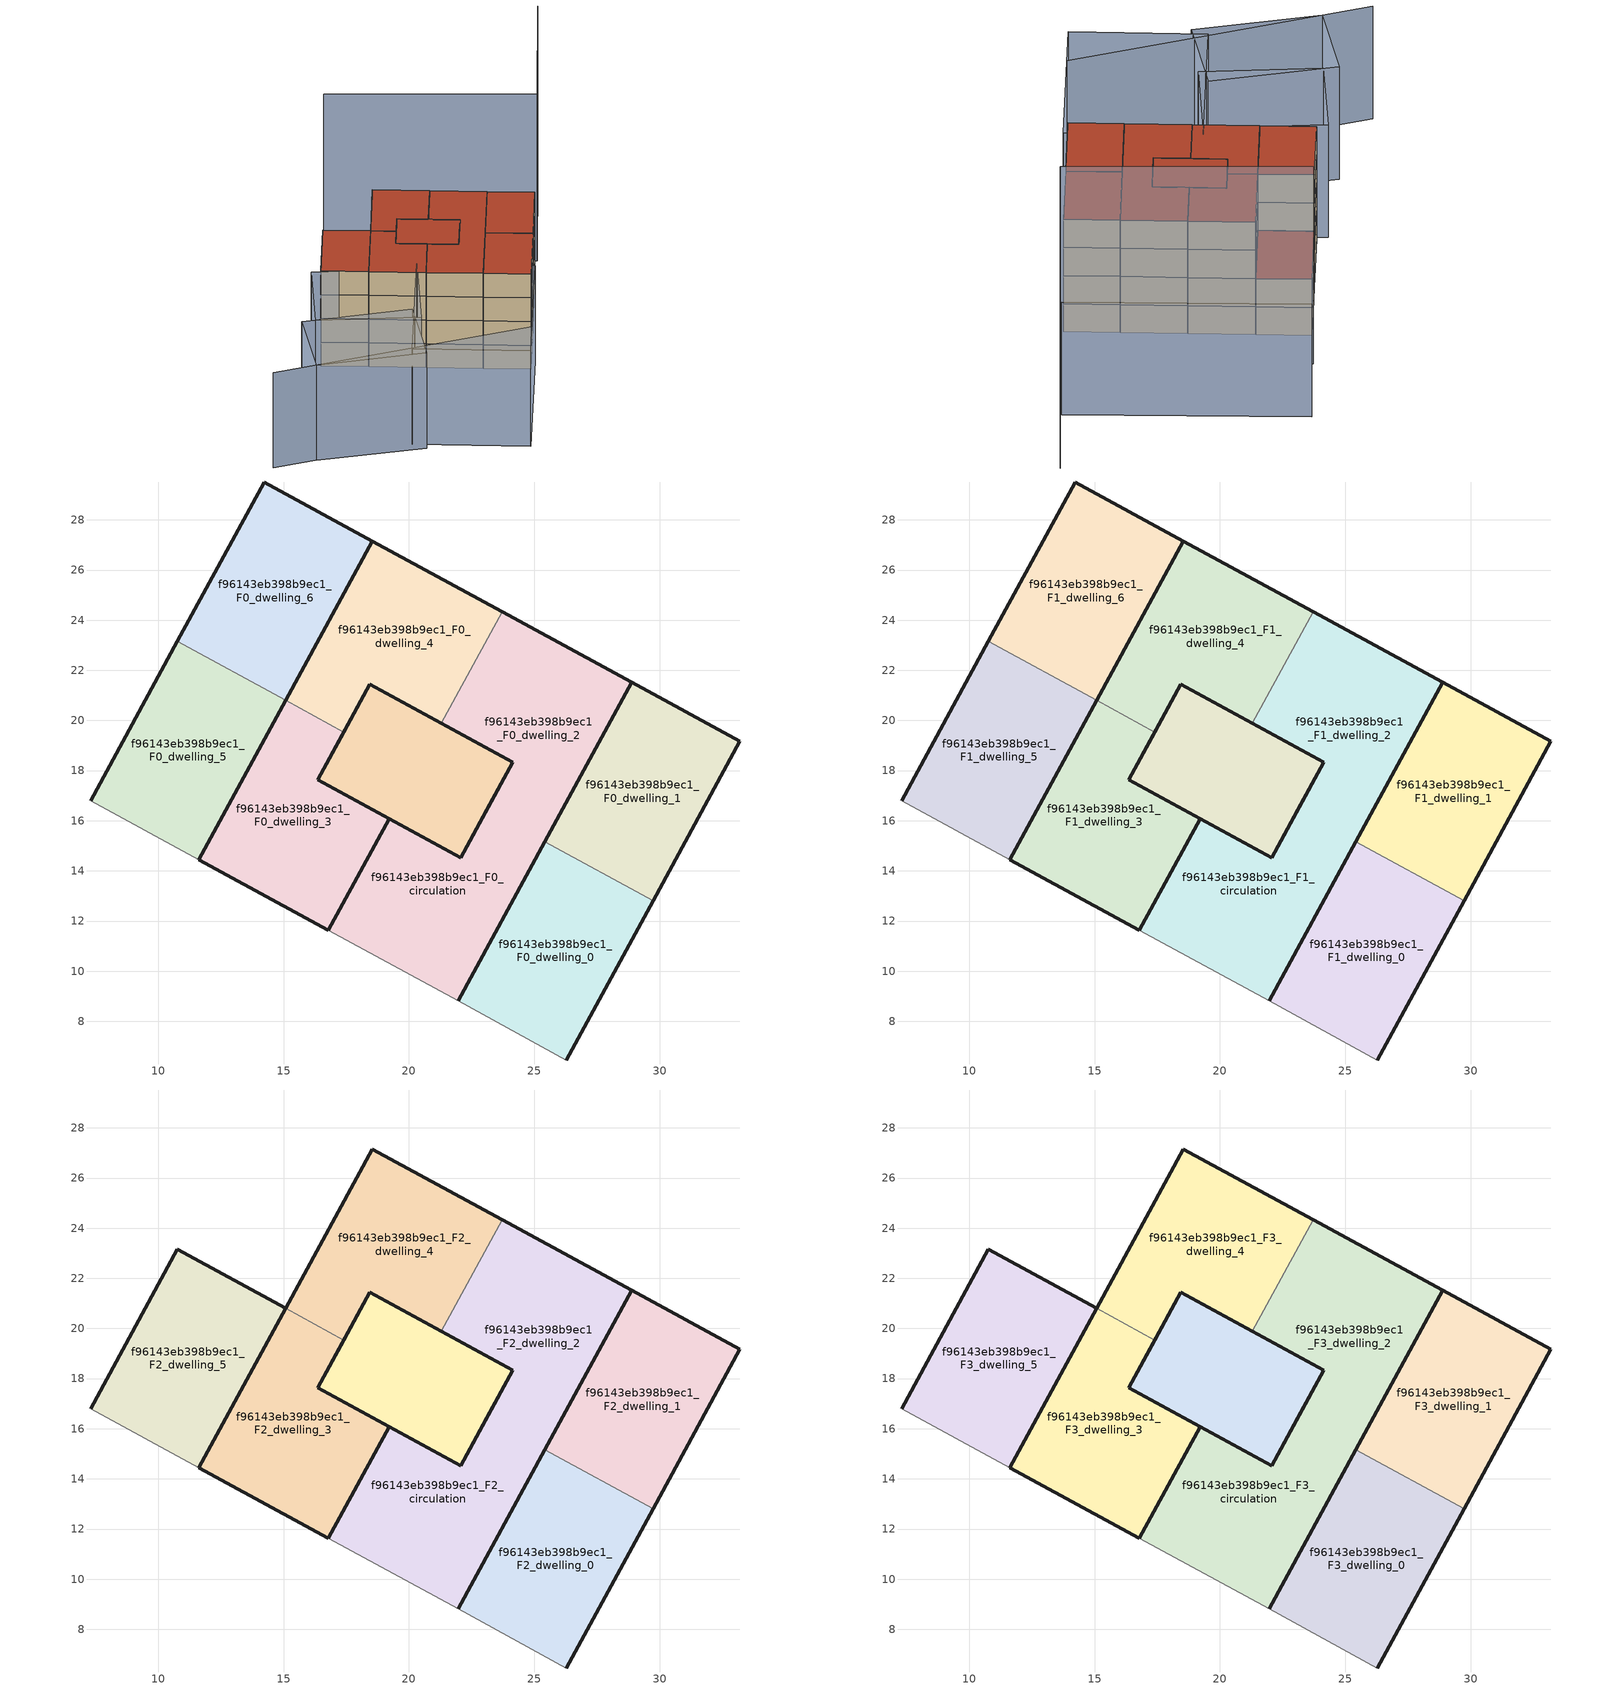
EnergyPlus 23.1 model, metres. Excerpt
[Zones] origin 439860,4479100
f96143eb398b9ec1_F0_dwelling_0
 floor ground (EU_floor_Construction): 29.74,12.81 26.27,6.46 21.95,8.81 25.42,15.16 z0
 wall outside (EU_wall_Construction): 26.27,6.46 29.74,12.81 / 25.42,15.16 21.95,8.81 z0:3
 wall adiabatic (EU_wall_Construction): 21.95,8.81 26.27,6.46 z0:3
 wall to f96143eb398b9ec1_F0_dwelling_1 (EU_wall_Construction): 29.74,12.81 25.42,15.16 z0:3
f96143eb398b9ec1_F0_dwelling_1
 floor ground (EU_floor_Construction): 33.2,19.16 29.74,12.81 25.42,15.16 28.89,21.51 z0
 wall outside (EU_wall_Construction): 29.74,12.81 33.2,19.16 28.89,21.51 25.42,15.16 z0:3
f96143eb398b9ec1_F0_dwelling_2
 floor ground (EU_floor_Construction): 28.89,21.51 25.42,15.16 21.95,8.81 16.78,11.63 19.21,16.08 22.06,14.52 22.9,16.08 23.1,16.43 24.14,18.34 21.61,19.71 21.29,19.89 23.71,24.34 z0; 21.61,19.71 24.14,18.34 22.9,16.08 22.06,14.52 19.21,16.08 16.36,17.63 18.44,21.44 21.29,19.89 z0
 wall outside (EU_wall_Construction): 21.95,8.81 25.42,15.16 28.89,21.51 23.71,24.34 / 21.29,19.89 24.14,18.34 23.1,16.43 22.06,14.52 19.21,16.08 16.78,11.63 z0:3
 wall adiabatic (EU_wall_Construction): 16.78,11.63 21.95,8.81 z0:3
 wall to f96143eb398b9ec1_F0_dwelling_4 (EU_wall_Construction): 23.71,24.34 21.29,19.89 z0:3
f96143eb398b9ec1_F0_dwelling_3
 floor ground (EU_floor_Construction): 17.4,19.54 16.36,17.63 19.21,16.08 16.78,11.63 11.61,14.45 15.08,20.8 z0; 24.14,18.34 22.06,14.52 19.21,16.08 16.36,17.63 17.4,19.54 18.44,21.44 z0
 wall outside (EU_wall_Construction): 15.08,20.8 11.61,14.45 16.78,11.63 19.21,16.08 16.36,17.63 17.4,19.54 z0:3
 wall to f96143eb398b9ec1_F0_dwelling_4 (EU_wall_Construction): 17.4,19.54 15.08,20.8 z0:3
f96143eb398b9ec1_F0_dwelling_4
 floor ground (EU_floor_Construction): 24.14,18.34 22.06,14.52 16.36,17.63 17.4,19.54 18.44,21.44 21.29,19.89 z0; 23.71,24.34 21.29,19.89 18.44,21.44 17.4,19.54 15.08,20.8 18.54,27.16 z0
 wall outside (EU_wall_Construction): 23.71,24.34 18.54,27.16 15.08,20.8 / 17.4,19.54 18.44,21.44 21.29,19.89 z0:3
f96143eb398b9ec1_F0_dwelling_5
 floor ground (EU_floor_Construction): 15.08,20.8 11.61,14.45 7.3,16.81 10.76,23.16 z0
 wall outside (EU_wall_Construction): 11.61,14.45 15.08,20.8 / 10.76,23.16 7.3,16.81 z0:3
 wall adiabatic (EU_wall_Construction): 7.3,16.81 11.61,14.45 z0:3
 wall to f96143eb398b9ec1_F0_dwelling_6 (EU_wall_Construction): 15.08,20.8 10.76,23.16 z0:3
f96143eb398b9ec1_F0_dwelling_6
 floor ground (EU_floor_Construction): 18.54,27.16 15.08,20.8 10.76,23.16 14.23,29.51 z0
 wall outside (EU_wall_Construction): 15.08,20.8 18.54,27.16 14.23,29.51 10.76,23.16 z0:3
f96143eb398b9ec1_F0_circulation
 floor ground (EU_floor_Construction): 21.61,19.71 24.14,18.34 23.1,16.43 22.9,16.08 22.06,14.52 19.21,16.08 16.36,17.63 17.4,19.54 18.44,21.44 21.29,19.89 z0; 28.89,21.51 25.42,15.16 21.95,8.81 16.78,11.63 19.21,16.08 22.06,14.52 22.9,16.08 23.1,16.43 24.14,18.34 21.61,19.71 21.29,19.89 23.71,24.34 z0; 17.4,19.54 16.36,17.63 19.21,16.08 16.78,11.63 11.61,14.45 15.08,20.8 z0; 23.71,24.34 21.29,19.89 18.44,21.44 17.4,19.54 15.08,20.8 18.54,27.16 z0
 wall outside (EU_wall_Construction): 18.44,21.44 16.36,17.63 22.06,14.52 24.14,18.34 18.44,21.44 z0:3
 roof outside (EU_floor_Construction): 22.9,16.08 23.1,16.43 24.14,18.34 21.61,19.71 21.29,19.89 18.44,21.44 17.4,19.54 16.36,17.63 19.21,16.08 22.06,14.52 z3
f96143eb398b9ec1_F1_dwelling_0
 floor to f96143eb398b9ec1_F0_dwelling_0 (EU_floor_Construction): 29.74,12.81 26.27,6.46 21.95,8.81 25.42,15.16 z3
 wall outside (EU_wall_Construction): 26.27,6.46 29.74,12.81 / 25.42,15.16 21.95,8.81 z3:6
 wall adiabatic (EU_wall_Construction): 21.95,8.81 26.27,6.46 z3:6
 wall to f96143eb398b9ec1_F1_dwelling_1 (EU_wall_Construction): 29.74,12.81 25.42,15.16 z3:6
f96143eb398b9ec1_F1_dwelling_1
 floor to f96143eb398b9ec1_F0_dwelling_1 (EU_floor_Construction): 33.2,19.16 29.74,12.81 25.42,15.16 28.89,21.51 z3
 wall outside (EU_wall_Construction): 29.74,12.81 33.2,19.16 28.89,21.51 25.42,15.16 z3:6
f96143eb398b9ec1_F1_dwelling_2
 floor to f96143eb398b9ec1_F0_dwelling_2 (EU_floor_Construction): 28.89,21.51 25.42,15.16 21.95,8.81 16.78,11.63 19.21,16.08 22.06,14.52 22.9,16.07 23.1,16.43 24.14,18.34 21.29,19.89 23.71,24.34 z3; 21.61,19.71 24.14,18.34 22.9,16.08 22.06,14.52 19.21,16.08 16.36,17.63 18.44,21.44 21.29,19.89 z3
 wall outside (EU_wall_Construction): 21.95,8.81 25.42,15.16 28.89,21.51 23.71,24.34 / 21.29,19.89 24.14,18.34 23.1,16.43 22.06,14.52 19.21,16.08 16.78,11.63 z3:6
 wall adiabatic (EU_wall_Construction): 16.78,11.63 21.95,8.81 z3:6
 wall to f96143eb398b9ec1_F1_dwelling_4 (EU_wall_Construction): 23.71,24.34 21.29,19.89 z3:6
f96143eb398b9ec1_F1_dwelling_3
 floor to f96143eb398b9ec1_F0_dwelling_3 (EU_floor_Construction): 17.4,19.54 16.36,17.63 19.21,16.08 16.78,11.63 11.61,14.45 15.08,20.8 z3; 24.14,18.34 22.06,14.52 19.21,16.08 16.36,17.63 17.4,19.54 18.44,21.44 z3
 wall outside (EU_wall_Construction): 15.08,20.8 11.61,14.45 16.78,11.63 19.21,16.08 16.36,17.63 17.4,19.54 z3:6
 wall to f96143eb398b9ec1_F1_dwelling_4 (EU_wall_Construction): 17.4,19.54 15.08,20.8 z3:6
f96143eb398b9ec1_F1_dwelling_4
 floor to f96143eb398b9ec1_F0_dwelling_4 (EU_floor_Construction): 23.71,24.34 21.29,19.89 18.44,21.44 17.4,19.54 15.08,20.8 18.54,27.16 z3; 24.14,18.34 22.06,14.52 16.36,17.63 17.4,19.54 18.44,21.44 21.29,19.89 z3
 wall outside (EU_wall_Construction): 23.71,24.34 18.54,27.16 15.08,20.8 / 17.4,19.54 18.44,21.44 21.29,19.89 z3:6
f96143eb398b9ec1_F1_dwelling_5
 floor to f96143eb398b9ec1_F0_dwelling_5 (EU_floor_Construction): 15.08,20.8 11.61,14.45 7.3,16.81 10.76,23.16 z3
 wall outside (EU_wall_Construction): 11.61,14.45 15.08,20.8 / 10.76,23.16 7.3,16.81 z3:6
 wall adiabatic (EU_wall_Construction): 7.3,16.81 11.61,14.45 z3:6
 wall to f96143eb398b9ec1_F1_dwelling_6 (EU_wall_Construction): 15.08,20.8 10.76,23.16 z3:6
f96143eb398b9ec1_F1_dwelling_6
 floor to f96143eb398b9ec1_F0_dwelling_6 (EU_floor_Construction): 18.54,27.16 15.08,20.8 10.76,23.16 14.23,29.51 z3
 wall outside (EU_wall_Construction): 15.08,20.8 18.54,27.16 14.23,29.51 10.76,23.16 z3:6
 roof outside (EU_roof_Construction): 15.08,20.8 18.54,27.16 14.23,29.51 10.76,23.16 z6
f96143eb398b9ec1_F1_circulation
 floor outside (EU_floor_Construction): 21.61,19.71 24.14,18.34 23.1,16.43 22.97,16.19 22.9,16.08 22.06,14.52 19.21,16.08 16.36,17.63 17.4,19.54 18.44,21.44 21.29,19.89 z3; 17.4,19.54 16.36,17.63 19.21,16.08 16.78,11.63 11.61,14.45 15.08,20.8 z3; 23.71,24.34 21.29,19.89 18.44,21.44 17.4,19.54 15.08,20.8 18.54,27.16 z3
 floor to f96143eb398b9ec1_F0_circulation (EU_floor_Construction): 28.89,21.51 25.42,15.16 21.95,8.81 16.78,11.63 19.21,16.08 22.06,14.52 22.9,16.08 23.1,16.43 24.14,18.34 21.61,19.71 21.29,19.89 23.71,24.34 z3
 wall outside (EU_wall_Construction): 18.44,21.44 16.36,17.63 22.06,14.52 24.14,18.34 18.44,21.44 z3:6
 roof outside (EU_floor_Construction): 22.9,16.08 23.1,16.43 24.14,18.34 21.61,19.71 21.29,19.89 18.44,21.44 17.4,19.54 16.36,17.63 19.21,16.08 22.06,14.52 z6
f96143eb398b9ec1_F2_dwelling_0
 floor to f96143eb398b9ec1_F1_dwelling_0 (EU_floor_Construction): 29.74,12.81 26.27,6.46 21.95,8.81 25.42,15.16 z6
 wall outside (EU_wall_Construction): 26.27,6.46 29.74,12.81 / 25.42,15.16 21.95,8.81 z6:9
 wall adiabatic (EU_wall_Construction): 21.95,8.81 26.27,6.46 z6:9
 wall to f96143eb398b9ec1_F2_dwelling_1 (EU_wall_Construction): 29.74,12.81 25.42,15.16 z6:9
f96143eb398b9ec1_F2_dwelling_1
 floor to f96143eb398b9ec1_F1_dwelling_1 (EU_floor_Construction): 33.2,19.16 29.74,12.81 25.42,15.16 28.89,21.51 z6
 wall outside (EU_wall_Construction): 29.74,12.81 33.2,19.16 28.89,21.51 25.42,15.16 z6:9
f96143eb398b9ec1_F2_dwelling_2
 floor to f96143eb398b9ec1_F1_dwelling_2 (EU_floor_Construction): 28.89,21.51 25.42,15.16 21.95,8.81 16.78,11.63 19.21,16.08 22.06,14.52 22.9,16.07 23.1,16.43 24.14,18.34 21.29,19.89 23.71,24.34 z6; 21.61,19.71 24.14,18.34 22.9,16.08 22.06,14.52 19.21,16.08 16.36,17.63 18.44,21.44 21.29,19.89 z6
 wall outside (EU_wall_Construction): 21.95,8.81 25.42,15.16 28.89,21.51 23.71,24.34 / 21.29,19.89 24.14,18.34 23.1,16.43 22.06,14.52 19.21,16.08 16.78,11.63 z6:9
 wall adiabatic (EU_wall_Construction): 16.78,11.63 21.95,8.81 z6:9
 wall to f96143eb398b9ec1_F2_dwelling_4 (EU_wall_Construction): 23.71,24.34 21.29,19.89 z6:9
f96143eb398b9ec1_F2_dwelling_3
 floor to f96143eb398b9ec1_F1_dwelling_3 (EU_floor_Construction): 17.4,19.54 16.36,17.63 19.21,16.08 16.78,11.63 11.61,14.45 15.08,20.8 z6; 24.14,18.34 22.06,14.52 19.21,16.08 16.36,17.63 17.4,19.54 18.44,21.44 z6
 wall outside (EU_wall_Construction): 15.08,20.8 11.61,14.45 16.78,11.63 19.21,16.08 16.36,17.63 17.4,19.54 z6:9
 wall to f96143eb398b9ec1_F2_dwelling_4 (EU_wall_Construction): 17.4,19.54 15.08,20.8 z6:9
f96143eb398b9ec1_F2_dwelling_4
 floor to f96143eb398b9ec1_F1_dwelling_4 (EU_floor_Construction): 23.71,24.34 21.29,19.89 18.44,21.44 17.4,19.54 15.08,20.8 18.54,27.16 z6; 24.14,18.34 22.06,14.52 16.36,17.63 17.4,19.54 18.44,21.44 21.29,19.89 z6
 wall outside (EU_wall_Construction): 23.71,24.34 18.54,27.16 15.08,20.8 / 17.4,19.54 18.44,21.44 21.29,19.89 z6:9
f96143eb398b9ec1_F2_dwelling_5
 floor to f96143eb398b9ec1_F1_dwelling_5 (EU_floor_Construction): 15.08,20.8 11.61,14.45 7.3,16.81 10.76,23.16 z6
 wall outside (EU_wall_Construction): 11.61,14.45 15.08,20.8 10.76,23.16 7.3,16.81 z6:9
 wall adiabatic (EU_wall_Construction): 7.3,16.81 11.61,14.45 z6:9
f96143eb398b9ec1_F2_circulation
 floor outside (EU_floor_Construction): 21.61,19.71 24.14,18.34 23.1,16.43 22.97,16.19 22.9,16.08 22.06,14.52 19.21,16.08 16.36,17.63 17.4,19.54 18.44,21.44 21.29,19.89 z6; 17.4,19.54 16.36,17.63 19.21,16.08 16.78,11.63 11.61,14.45 15.08,20.8 z6; 23.71,24.34 21.29,19.89 18.44,21.44 17.4,19.54 15.08,20.8 18.54,27.16 z6
 floor to f96143eb398b9ec1_F1_circulation (EU_floor_Construction): 28.89,21.51 25.42,15.16 21.95,8.81 16.78,11.63 19.21,16.08 22.06,14.52 22.9,16.08 23.1,16.43 24.14,18.34 21.61,19.71 21.29,19.89 23.71,24.34 z6
 wall outside (EU_wall_Construction): 18.44,21.44 16.36,17.63 22.06,14.52 24.14,18.34 18.44,21.44 z6:9
 roof outside (EU_floor_Construction): 22.9,16.08 23.1,16.43 24.14,18.34 21.61,19.71 21.29,19.89 18.44,21.44 17.4,19.54 16.36,17.63 19.21,16.08 22.06,14.52 z9
f96143eb398b9ec1_F3_dwelling_0
 floor to f96143eb398b9ec1_F2_dwelling_0 (EU_floor_Construction): 29.74,12.81 26.27,6.46 21.95,8.81 25.42,15.16 z9
 wall outside (EU_wall_Construction): 26.27,6.46 29.74,12.81 / 25.42,15.16 21.95,8.81 z9:12
 wall adiabatic (EU_wall_Construction): 21.95,8.81 26.27,6.46 z9:12
 wall to f96143eb398b9ec1_F3_dwelling_1 (EU_wall_Construction): 29.74,12.81 25.42,15.16 z9:12
 roof outside (EU_roof_Construction): 26.27,6.46 29.74,12.81 25.42,15.16 21.95,8.81 z12
f96143eb398b9ec1_F3_dwelling_1
 floor to f96143eb398b9ec1_F2_dwelling_1 (EU_floor_Construction): 33.2,19.16 29.74,12.81 25.42,15.16 28.89,21.51 z9
 wall outside (EU_wall_Construction): 29.74,12.81 33.2,19.16 28.89,21.51 25.42,15.16 z9:12
 roof outside (EU_roof_Construction): 29.74,12.81 33.2,19.16 28.89,21.51 25.42,15.16 z12
f96143eb398b9ec1_F3_dwelling_2
 floor to f96143eb398b9ec1_F2_dwelling_2 (EU_floor_Construction): 28.89,21.51 25.42,15.16 21.95,8.81 16.78,11.63 19.21,16.08 22.06,14.52 22.9,16.07 23.1,16.43 24.14,18.34 21.29,19.89 23.71,24.34 z9; 21.61,19.71 24.14,18.34 22.9,16.08 22.06,14.52 19.21,16.08 16.36,17.63 18.44,21.44 21.29,19.89 z9
 wall outside (EU_wall_Construction): 21.95,8.81 25.42,15.16 28.89,21.51 23.71,24.34 / 21.29,19.89 24.14,18.34 23.1,16.43 22.06,14.52 19.21,16.08 16.78,11.63 z9:12
 wall adiabatic (EU_wall_Construction): 16.78,11.63 21.95,8.81 z9:12
 wall to f96143eb398b9ec1_F3_dwelling_4 (EU_wall_Construction): 23.71,24.34 21.29,19.89 z9:12
 roof outside (EU_roof_Construction): 22.9,16.08 24.14,18.34 21.61,19.71 21.29,19.89 18.44,21.44 16.36,17.63 19.21,16.08 22.06,14.52 z12; 21.95,8.81 25.42,15.16 28.89,21.51 23.71,24.34 21.29,19.89 21.61,19.71 24.14,18.34 23.1,16.43 22.9,16.08 22.06,14.52 19.21,16.08 16.78,11.63 z12
f96143eb398b9ec1_F3_dwelling_3
 floor to f96143eb398b9ec1_F2_dwelling_3 (EU_floor_Construction): 17.4,19.54 16.36,17.63 19.21,16.08 16.78,11.63 11.61,14.45 15.08,20.8 z9; 24.14,18.34 22.06,14.52 19.21,16.08 16.36,17.63 17.4,19.54 18.44,21.44 z9
 wall outside (EU_wall_Construction): 15.08,20.8 11.61,14.45 16.78,11.63 19.21,16.08 16.36,17.63 17.4,19.54 z9:12
 wall to f96143eb398b9ec1_F3_dwelling_4 (EU_wall_Construction): 17.4,19.54 15.08,20.8 z9:12
 roof outside (EU_roof_Construction): 22.06,14.52 24.14,18.34 18.44,21.44 17.4,19.54 16.36,17.63 19.21,16.08 z12; 16.78,11.63 19.21,16.08 16.36,17.63 17.4,19.54 15.08,20.8 11.61,14.45 z12
f96143eb398b9ec1_F3_dwelling_4
 floor to f96143eb398b9ec1_F2_dwelling_4 (EU_floor_Construction): 23.71,24.34 21.29,19.89 18.44,21.44 17.4,19.54 15.08,20.8 18.54,27.16 z9; 24.14,18.34 22.06,14.52 16.36,17.63 17.4,19.54 18.44,21.44 21.29,19.89 z9
 wall outside (EU_wall_Construction): 23.71,24.34 18.54,27.16 15.08,20.8 / 17.4,19.54 18.44,21.44 21.29,19.89 z9:12
 roof outside (EU_roof_Construction): 21.29,19.89 23.71,24.34 18.54,27.16 15.08,20.8 17.4,19.54 18.44,21.44 z12; 22.06,14.52 24.14,18.34 21.29,19.89 18.44,21.44 17.4,19.54 16.36,17.63 z12
f96143eb398b9ec1_F3_dwelling_5
 floor to f96143eb398b9ec1_F2_dwelling_5 (EU_floor_Construction): 15.08,20.8 11.61,14.45 7.3,16.81 10.76,23.16 z9
 wall outside (EU_wall_Construction): 11.61,14.45 15.08,20.8 10.76,23.16 7.3,16.81 z9:12
 wall adiabatic (EU_wall_Construction): 7.3,16.81 11.61,14.45 z9:12
 roof outside (EU_roof_Construction): 11.61,14.45 15.08,20.8 10.76,23.16 7.3,16.81 z12
f96143eb398b9ec1_F3_circulation
 floor outside (EU_floor_Construction): 21.61,19.71 24.14,18.34 23.1,16.43 22.97,16.19 22.9,16.08 22.06,14.52 19.21,16.08 16.36,17.63 17.4,19.54 18.44,21.44 21.29,19.89 z9; 17.4,19.54 16.36,17.63 19.21,16.08 16.78,11.63 11.61,14.45 15.08,20.8 z9; 23.71,24.34 21.29,19.89 18.44,21.44 17.4,19.54 15.08,20.8 18.54,27.16 z9
 floor to f96143eb398b9ec1_F2_circulation (EU_floor_Construction): 28.89,21.51 25.42,15.16 21.95,8.81 16.78,11.63 19.21,16.08 22.06,14.52 22.9,16.08 23.1,16.43 24.14,18.34 21.61,19.71 21.29,19.89 23.71,24.34 z9
 wall outside (EU_wall_Construction): 18.44,21.44 16.36,17.63 22.06,14.52 24.14,18.34 18.44,21.44 z9:12
 roof outside (EU_roof_Construction): 22.9,16.08 23.1,16.43 24.14,18.34 21.61,19.71 21.29,19.89 18.44,21.44 17.4,19.54 16.36,17.63 19.21,16.08 22.06,14.52 z12; 21.95,8.81 25.42,15.16 28.89,21.51 23.71,24.34 21.29,19.89 21.61,19.71 24.14,18.34 23.1,16.43 22.9,16.08 22.06,14.52 19.21,16.08 16.78,11.63 z12; 21.29,19.89 23.71,24.34 18.54,27.16 15.08,20.8 17.4,19.54 18.44,21.44 z12; 16.78,11.63 19.21,16.08 16.36,17.63 17.4,19.54 15.08,20.8 11.61,14.45 z12
shading: -5.26,2.95 22.11,-1.87 / 39.01,30.16 19.8,40.33 / 27.31,7.58 20.05,-5.63 / 20.05,-5.63 9.38,0.23 / 9.38,0.23 16.64,13.44 / 16.64,13.44 27.31,7.58 / 1.45,9.71 12.57,6.48 / 12.57,6.48 10.38,-1.07 / 10.38,-1.07 -0.74,2.15 / -0.74,2.15 1.45,9.71 / 6.28,17.02 16.21,12.55 / 16.21,12.55 12.74,4.84 / 12.74,4.84 2.81,9.32 / 2.81,9.32 6.28,17.02 z0:12; 42.72,37.19 35.61,23.28 / 35.61,23.28 16.03,33.3 z0:21
[Building]
EU S2 Campaign: North Axis=0; Terrain=City; Solar Distribution=FullExterior
[Site:Location]
Madrid: Latitude=40.5; Longitude=-3.5; Time Zone=1; Elevation=609
[SizingPeriod:WeatherFileDays]
AnnualSizingPeriod: Begin Month=1; Begin Day of Month=1; End Month=12; End Day of Month=31; Day of Week for Start Day=Monday; Use Weather File Daylight Saving Period=No; Use Weather File Rain and Snow Indicators=No
[MATERIAL]
EU_InternalMass_Material: Roughness=MediumRough; Thickness=0.1; Conductivity=1; Density=1800; Specific Heat=900; Thermal Absorptance=0.9; Solar Absorptance=0.7; Visible Absorptance=0.7
[MATERIAL:NOMASS] Roughness=MediumRough; Thermal Absorptance=0.9; Solar Absorptance=0.7; Visible Absorptance=0.7
Name | Thermal Resistance
EU_wall_NoMass; EU_roof_NoMass | 2.16768
EU_floor_NoMass | 1.14339
[CONSTRUCTION]
EU_wall_Construction: EU_wall_NoMass
EU_roof_Construction: EU_roof_NoMass
EU_floor_Construction: EU_floor_NoMass
EU_InternalMass_Construction: EU_InternalMass_Material
[ZONE] Type=1; Multiplier=1; Ceiling Height=autocalculate; Floor Area=autocalculate; Part of Total Floor Area=Yes
Name | Volume
f96143eb398b9ec1_F0_dwelling_0; f96143eb398b9ec1_F1_dwelling_0; f96143eb398b9ec1_F2_dwelling_0; f96143eb398b9ec1_F3_dwelling_0; f96143eb398b9ec1_F0_dwelling_6; f96143eb398b9ec1_F1_dwelling_6 | 106.737
f96143eb398b9ec1_F0_dwelling_1; f96143eb398b9ec1_F1_dwelling_1; f96143eb398b9ec1_F2_dwelling_1; f96143eb398b9ec1_F3_dwelling_1; f96143eb398b9ec1_F0_dwelling_5; f96143eb398b9ec1_F1_dwelling_5; f96143eb398b9ec1_F2_dwelling_5; f96143eb398b9ec1_F3_dwelling_5 | 106.738
f96143eb398b9ec1_F0_dwelling_2; f96143eb398b9ec1_F1_dwelling_2; f96143eb398b9ec1_F2_dwelling_2; f96143eb398b9ec1_F3_dwelling_2 | 297.927
f96143eb398b9ec1_F0_dwelling_3; f96143eb398b9ec1_F1_dwelling_3; f96143eb398b9ec1_F2_dwelling_3; f96143eb398b9ec1_F3_dwelling_3; f96143eb398b9ec1_F0_dwelling_4 | 191.189
f96143eb398b9ec1_F1_dwelling_4; f96143eb398b9ec1_F2_dwelling_4; f96143eb398b9ec1_F3_dwelling_4 | 191.19
f96143eb398b9ec1_F0_circulation; f96143eb398b9ec1_F1_circulation; f96143eb398b9ec1_F2_circulation; f96143eb398b9ec1_F3_circulation | 511.402
[INTERNALMASS] Construction=EU_InternalMass_Construction
Name | Zone or ZoneList | Surface Area
f96143eb398b9ec1_F0_dwelling_0_EU_InternalMass | f96143eb398b9ec1_F0_dwelling_0 | 35.5792
f96143eb398b9ec1_F0_dwelling_1_EU_InternalMass | f96143eb398b9ec1_F0_dwelling_1 | 35.5792
f96143eb398b9ec1_F0_dwelling_2_EU_InternalMass | f96143eb398b9ec1_F0_dwelling_2 | 71.1583
f96143eb398b9ec1_F0_dwelling_3_EU_InternalMass | f96143eb398b9ec1_F0_dwelling_3 | 35.5792
f96143eb398b9ec1_F0_dwelling_4_EU_InternalMass | f96143eb398b9ec1_F0_dwelling_4 | 35.5792
f96143eb398b9ec1_F0_dwelling_5_EU_InternalMass | f96143eb398b9ec1_F0_dwelling_5 | 35.5792
f96143eb398b9ec1_F0_dwelling_6_EU_InternalMass | f96143eb398b9ec1_F0_dwelling_6 | 35.5792
f96143eb398b9ec1_F1_dwelling_0_EU_InternalMass | f96143eb398b9ec1_F1_dwelling_0 | 35.5792
f96143eb398b9ec1_F1_dwelling_1_EU_InternalMass | f96143eb398b9ec1_F1_dwelling_1 | 35.5792
f96143eb398b9ec1_F1_dwelling_2_EU_InternalMass | f96143eb398b9ec1_F1_dwelling_2 | 71.1583
f96143eb398b9ec1_F1_dwelling_3_EU_InternalMass | f96143eb398b9ec1_F1_dwelling_3 | 35.5792
f96143eb398b9ec1_F1_dwelling_4_EU_InternalMass | f96143eb398b9ec1_F1_dwelling_4 | 35.5792
f96143eb398b9ec1_F1_dwelling_5_EU_InternalMass | f96143eb398b9ec1_F1_dwelling_5 | 35.5792
f96143eb398b9ec1_F1_dwelling_6_EU_InternalMass | f96143eb398b9ec1_F1_dwelling_6 | 35.5792
f96143eb398b9ec1_F2_dwelling_0_EU_InternalMass | f96143eb398b9ec1_F2_dwelling_0 | 47.4389
f96143eb398b9ec1_F2_dwelling_1_EU_InternalMass | f96143eb398b9ec1_F2_dwelling_1 | 47.4389
f96143eb398b9ec1_F2_dwelling_2_EU_InternalMass | f96143eb398b9ec1_F2_dwelling_2 | 47.4389
f96143eb398b9ec1_F2_dwelling_3_EU_InternalMass | f96143eb398b9ec1_F2_dwelling_3 | 47.4389
f96143eb398b9ec1_F2_dwelling_4_EU_InternalMass | f96143eb398b9ec1_F2_dwelling_4 | 47.4389
f96143eb398b9ec1_F2_dwelling_5_EU_InternalMass | f96143eb398b9ec1_F2_dwelling_5 | 47.4389
f96143eb398b9ec1_F3_dwelling_0_EU_InternalMass | f96143eb398b9ec1_F3_dwelling_0 | 47.4389
f96143eb398b9ec1_F3_dwelling_1_EU_InternalMass | f96143eb398b9ec1_F3_dwelling_1 | 47.4389
f96143eb398b9ec1_F3_dwelling_2_EU_InternalMass | f96143eb398b9ec1_F3_dwelling_2 | 47.4389
f96143eb398b9ec1_F3_dwelling_3_EU_InternalMass | f96143eb398b9ec1_F3_dwelling_3 | 47.4389
f96143eb398b9ec1_F3_dwelling_4_EU_InternalMass | f96143eb398b9ec1_F3_dwelling_4 | 47.4389
f96143eb398b9ec1_F3_dwelling_5_EU_InternalMass | f96143eb398b9ec1_F3_dwelling_5 | 47.4389
[OTHEREQUIPMENT] Fuel Type=Electricity; Design Level Calculation Method=Watts/Area; Power per Zone Floor Area=1; Fraction Latent=0; Fraction Radiant=0; Fraction Lost=0; Carbon Dioxide Generation Rate=0; EndUse Subcategory=EU_Step8_InternalGains
Name | Zone or ZoneList or Space or SpaceList | Schedule
EU_Step8_InternalGain_f96143eb398b9ec1_F0_dwelling_0_f000 | f96143eb398b9ec1_F0_dwelling_0 | EU_Step8_GainSchedule_f96143eb398b9ec1_F0_dwelling_0_f000
EU_Step8_InternalGain_f96143eb398b9ec1_F0_dwelling_1_f000 | f96143eb398b9ec1_F0_dwelling_1 | EU_Step8_GainSchedule_f96143eb398b9ec1_F0_dwelling_1_f000
EU_Step8_InternalGain_f96143eb398b9ec1_F0_dwelling_2_f000 | f96143eb398b9ec1_F0_dwelling_2 | EU_Step8_GainSchedule_f96143eb398b9ec1_F0_dwelling_2_f000
EU_Step8_InternalGain_f96143eb398b9ec1_F0_dwelling_3_f000 | f96143eb398b9ec1_F0_dwelling_3 | EU_Step8_GainSchedule_f96143eb398b9ec1_F0_dwelling_3_f000
EU_Step8_InternalGain_f96143eb398b9ec1_F0_dwelling_4_f000 | f96143eb398b9ec1_F0_dwelling_4 | EU_Step8_GainSchedule_f96143eb398b9ec1_F0_dwelling_4_f000
EU_Step8_InternalGain_f96143eb398b9ec1_F0_dwelling_5_f000 | f96143eb398b9ec1_F0_dwelling_5 | EU_Step8_GainSchedule_f96143eb398b9ec1_F0_dwelling_5_f000
EU_Step8_InternalGain_f96143eb398b9ec1_F0_dwelling_6_f000 | f96143eb398b9ec1_F0_dwelling_6 | EU_Step8_GainSchedule_f96143eb398b9ec1_F0_dwelling_6_f000
EU_Step8_InternalGain_f96143eb398b9ec1_F1_dwelling_0_f000 | f96143eb398b9ec1_F1_dwelling_0 | EU_Step8_GainSchedule_f96143eb398b9ec1_F1_dwelling_0_f000
EU_Step8_InternalGain_f96143eb398b9ec1_F1_dwelling_1_f000 | f96143eb398b9ec1_F1_dwelling_1 | EU_Step8_GainSchedule_f96143eb398b9ec1_F1_dwelling_1_f000
EU_Step8_InternalGain_f96143eb398b9ec1_F1_dwelling_2_f000 | f96143eb398b9ec1_F1_dwelling_2 | EU_Step8_GainSchedule_f96143eb398b9ec1_F1_dwelling_2_f000
EU_Step8_InternalGain_f96143eb398b9ec1_F1_dwelling_3_f000 | f96143eb398b9ec1_F1_dwelling_3 | EU_Step8_GainSchedule_f96143eb398b9ec1_F1_dwelling_3_f000
EU_Step8_InternalGain_f96143eb398b9ec1_F1_dwelling_4_f000 | f96143eb398b9ec1_F1_dwelling_4 | EU_Step8_GainSchedule_f96143eb398b9ec1_F1_dwelling_4_f000
EU_Step8_InternalGain_f96143eb398b9ec1_F1_dwelling_5_f000 | f96143eb398b9ec1_F1_dwelling_5 | EU_Step8_GainSchedule_f96143eb398b9ec1_F1_dwelling_5_f000
EU_Step8_InternalGain_f96143eb398b9ec1_F1_dwelling_6_f000 | f96143eb398b9ec1_F1_dwelling_6 | EU_Step8_GainSchedule_f96143eb398b9ec1_F1_dwelling_6_f000
EU_Step8_InternalGain_f96143eb398b9ec1_F2_dwelling_0_f000 | f96143eb398b9ec1_F2_dwelling_0 | EU_Step8_GainSchedule_f96143eb398b9ec1_F2_dwelling_0_f000
EU_Step8_InternalGain_f96143eb398b9ec1_F2_dwelling_1_f000 | f96143eb398b9ec1_F2_dwelling_1 | EU_Step8_GainSchedule_f96143eb398b9ec1_F2_dwelling_1_f000
EU_Step8_InternalGain_f96143eb398b9ec1_F2_dwelling_2_f000 | f96143eb398b9ec1_F2_dwelling_2 | EU_Step8_GainSchedule_f96143eb398b9ec1_F2_dwelling_2_f000
EU_Step8_InternalGain_f96143eb398b9ec1_F2_dwelling_3_f000 | f96143eb398b9ec1_F2_dwelling_3 | EU_Step8_GainSchedule_f96143eb398b9ec1_F2_dwelling_3_f000
EU_Step8_InternalGain_f96143eb398b9ec1_F2_dwelling_4_f000 | f96143eb398b9ec1_F2_dwelling_4 | EU_Step8_GainSchedule_f96143eb398b9ec1_F2_dwelling_4_f000
EU_Step8_InternalGain_f96143eb398b9ec1_F2_dwelling_5_f000 | f96143eb398b9ec1_F2_dwelling_5 | EU_Step8_GainSchedule_f96143eb398b9ec1_F2_dwelling_5_f000
EU_Step8_InternalGain_f96143eb398b9ec1_F3_dwelling_0_f000 | f96143eb398b9ec1_F3_dwelling_0 | EU_Step8_GainSchedule_f96143eb398b9ec1_F3_dwelling_0_f000
EU_Step8_InternalGain_f96143eb398b9ec1_F3_dwelling_1_f000 | f96143eb398b9ec1_F3_dwelling_1 | EU_Step8_GainSchedule_f96143eb398b9ec1_F3_dwelling_1_f000
EU_Step8_InternalGain_f96143eb398b9ec1_F3_dwelling_2_f000 | f96143eb398b9ec1_F3_dwelling_2 | EU_Step8_GainSchedule_f96143eb398b9ec1_F3_dwelling_2_f000
EU_Step8_InternalGain_f96143eb398b9ec1_F3_dwelling_3_f000 | f96143eb398b9ec1_F3_dwelling_3 | EU_Step8_GainSchedule_f96143eb398b9ec1_F3_dwelling_3_f000
EU_Step8_InternalGain_f96143eb398b9ec1_F3_dwelling_4_f000 | f96143eb398b9ec1_F3_dwelling_4 | EU_Step8_GainSchedule_f96143eb398b9ec1_F3_dwelling_4_f000
EU_Step8_InternalGain_f96143eb398b9ec1_F3_dwelling_5_f000 | f96143eb398b9ec1_F3_dwelling_5 | EU_Step8_GainSchedule_f96143eb398b9ec1_F3_dwelling_5_f000
[ZONEINFILTRATION:DESIGNFLOWRATE] Schedule=EU_AlwaysOn; Design Flow Rate Calculation Method=Flow/Area; Flow Rate per Floor Area=0.0005; Constant Term Coefficient=1; Temperature Term Coefficient=0; Velocity Term Coefficient=0; Velocity Squared Term Coefficient=0
Name | Zone or ZoneList or Space or SpaceList
EU_Circulation_Infiltration_f96143eb398b9ec1_F0_circulation | f96143eb398b9ec1_F0_circulation
EU_Circulation_Infiltration_f96143eb398b9ec1_F1_circulation | f96143eb398b9ec1_F1_circulation
EU_Circulation_Infiltration_f96143eb398b9ec1_F2_circulation | f96143eb398b9ec1_F2_circulation
EU_Circulation_Infiltration_f96143eb398b9ec1_F3_circulation | f96143eb398b9ec1_F3_circulation
[ZONEVENTILATION:DESIGNFLOWRATE] Schedule=EU_AlwaysOn; Design Flow Rate Calculation Method=AirChanges/Hour; Air Changes per Hour=0.480546; Ventilation Type=Natural; Fan Pressure Rise=0; Fan Total Efficiency=1; Constant Term Coefficient=1; Temperature Term Coefficient=0; Velocity Term Coefficient=0; Velocity Squared Term Coefficient=0; Minimum Indoor Temperature=-100; Maximum Indoor Temperature=100; Delta Temperature=-100; Minimum Outdoor Temperature=-100; Maximum Outdoor Temperature=100; Maximum Wind Speed=40
Name | Zone or ZoneList or Space or SpaceList
EU_ConstantAir_f96143eb398b9ec1_F0_dwelling_0 | f96143eb398b9ec1_F0_dwelling_0
EU_ConstantAir_f96143eb398b9ec1_F0_dwelling_1 | f96143eb398b9ec1_F0_dwelling_1
EU_ConstantAir_f96143eb398b9ec1_F0_dwelling_2 | f96143eb398b9ec1_F0_dwelling_2
EU_ConstantAir_f96143eb398b9ec1_F0_dwelling_3 | f96143eb398b9ec1_F0_dwelling_3
EU_ConstantAir_f96143eb398b9ec1_F0_dwelling_4 | f96143eb398b9ec1_F0_dwelling_4
EU_ConstantAir_f96143eb398b9ec1_F0_dwelling_5 | f96143eb398b9ec1_F0_dwelling_5
EU_ConstantAir_f96143eb398b9ec1_F0_dwelling_6 | f96143eb398b9ec1_F0_dwelling_6
EU_ConstantAir_f96143eb398b9ec1_F1_dwelling_0 | f96143eb398b9ec1_F1_dwelling_0
EU_ConstantAir_f96143eb398b9ec1_F1_dwelling_1 | f96143eb398b9ec1_F1_dwelling_1
EU_ConstantAir_f96143eb398b9ec1_F1_dwelling_2 | f96143eb398b9ec1_F1_dwelling_2
EU_ConstantAir_f96143eb398b9ec1_F1_dwelling_3 | f96143eb398b9ec1_F1_dwelling_3
EU_ConstantAir_f96143eb398b9ec1_F1_dwelling_4 | f96143eb398b9ec1_F1_dwelling_4
EU_ConstantAir_f96143eb398b9ec1_F1_dwelling_5 | f96143eb398b9ec1_F1_dwelling_5
EU_ConstantAir_f96143eb398b9ec1_F1_dwelling_6 | f96143eb398b9ec1_F1_dwelling_6
EU_ConstantAir_f96143eb398b9ec1_F2_dwelling_0 | f96143eb398b9ec1_F2_dwelling_0
EU_ConstantAir_f96143eb398b9ec1_F2_dwelling_1 | f96143eb398b9ec1_F2_dwelling_1
EU_ConstantAir_f96143eb398b9ec1_F2_dwelling_2 | f96143eb398b9ec1_F2_dwelling_2
EU_ConstantAir_f96143eb398b9ec1_F2_dwelling_3 | f96143eb398b9ec1_F2_dwelling_3
EU_ConstantAir_f96143eb398b9ec1_F2_dwelling_4 | f96143eb398b9ec1_F2_dwelling_4
EU_ConstantAir_f96143eb398b9ec1_F2_dwelling_5 | f96143eb398b9ec1_F2_dwelling_5
EU_ConstantAir_f96143eb398b9ec1_F3_dwelling_0 | f96143eb398b9ec1_F3_dwelling_0
EU_ConstantAir_f96143eb398b9ec1_F3_dwelling_1 | f96143eb398b9ec1_F3_dwelling_1
EU_ConstantAir_f96143eb398b9ec1_F3_dwelling_2 | f96143eb398b9ec1_F3_dwelling_2
EU_ConstantAir_f96143eb398b9ec1_F3_dwelling_3 | f96143eb398b9ec1_F3_dwelling_3
EU_ConstantAir_f96143eb398b9ec1_F3_dwelling_4 | f96143eb398b9ec1_F3_dwelling_4
EU_ConstantAir_f96143eb398b9ec1_F3_dwelling_5 | f96143eb398b9ec1_F3_dwelling_5
[HVACTEMPLATE:THERMOSTAT] Constant Heating Setpoint=20; Constant Cooling Setpoint=50
EU_HeatOnly_f96143eb398b9ec1_F0_dwelling_0; EU_HeatOnly_f96143eb398b9ec1_F0_dwelling_1; EU_HeatOnly_f96143eb398b9ec1_F0_dwelling_2; EU_HeatOnly_f96143eb398b9ec1_F0_dwelling_3; EU_HeatOnly_f96143eb398b9ec1_F0_dwelling_4; EU_HeatOnly_f96143eb398b9ec1_F0_dwelling_5; EU_HeatOnly_f96143eb398b9ec1_F0_dwelling_6; EU_HeatOnly_f96143eb398b9ec1_F1_dwelling_0; EU_HeatOnly_f96143eb398b9ec1_F1_dwelling_1; EU_HeatOnly_f96143eb398b9ec1_F1_dwelling_2; EU_HeatOnly_f96143eb398b9ec1_F1_dwelling_3; EU_HeatOnly_f96143eb398b9ec1_F1_dwelling_4; EU_HeatOnly_f96143eb398b9ec1_F1_dwelling_5; EU_HeatOnly_f96143eb398b9ec1_F1_dwelling_6; EU_HeatOnly_f96143eb398b9ec1_F2_dwelling_0; EU_HeatOnly_f96143eb398b9ec1_F2_dwelling_1; EU_HeatOnly_f96143eb398b9ec1_F2_dwelling_2; EU_HeatOnly_f96143eb398b9ec1_F2_dwelling_3; EU_HeatOnly_f96143eb398b9ec1_F2_dwelling_4; EU_HeatOnly_f96143eb398b9ec1_F2_dwelling_5; EU_HeatOnly_f96143eb398b9ec1_F3_dwelling_0; EU_HeatOnly_f96143eb398b9ec1_F3_dwelling_1; EU_HeatOnly_f96143eb398b9ec1_F3_dwelling_2; EU_HeatOnly_f96143eb398b9ec1_F3_dwelling_3; EU_HeatOnly_f96143eb398b9ec1_F3_dwelling_4; EU_HeatOnly_f96143eb398b9ec1_F3_dwelling_5
[HVACTEMPLATE:ZONE:IDEALLOADSAIRSYSTEM] System Availability Schedule=EU_AlwaysOn; Maximum Heating Supply Air Temperature=50; Minimum Cooling Supply Air Temperature=13; Maximum Heating Supply Air Humidity Ratio=0.0156; Minimum Cooling Supply Air Humidity Ratio=0.0077; Heating Limit=NoLimit; Cooling Limit=NoLimit; Heating Availability Schedule=EU_AlwaysOn; Cooling Availability Schedule=EU_CoolingOff; Dehumidification Control Type=ConstantSensibleHeatRatio; Cooling Sensible Heat Ratio=0.7; Dehumidification Setpoint=60; Humidification Control Type=None; Humidification Setpoint=30; Outdoor Air Method=None; Outdoor Air Flow Rate per Person=0.00944; Outdoor Air Flow Rate per Zone Floor Area=0; Outdoor Air Flow Rate per Zone=0; Demand Controlled Ventilation Type=None; Outdoor Air Economizer Type=NoEconomizer; Heat Recovery Type=None; Sensible Heat Recovery Effectiveness=0.7; Latent Heat Recovery Effectiveness=0.65
Name | Template Thermostat
f96143eb398b9ec1_F0_dwelling_0 | EU_HeatOnly_f96143eb398b9ec1_F0_dwelling_0
f96143eb398b9ec1_F0_dwelling_1 | EU_HeatOnly_f96143eb398b9ec1_F0_dwelling_1
f96143eb398b9ec1_F0_dwelling_2 | EU_HeatOnly_f96143eb398b9ec1_F0_dwelling_2
f96143eb398b9ec1_F0_dwelling_3 | EU_HeatOnly_f96143eb398b9ec1_F0_dwelling_3
f96143eb398b9ec1_F0_dwelling_4 | EU_HeatOnly_f96143eb398b9ec1_F0_dwelling_4
f96143eb398b9ec1_F0_dwelling_5 | EU_HeatOnly_f96143eb398b9ec1_F0_dwelling_5
f96143eb398b9ec1_F0_dwelling_6 | EU_HeatOnly_f96143eb398b9ec1_F0_dwelling_6
f96143eb398b9ec1_F1_dwelling_0 | EU_HeatOnly_f96143eb398b9ec1_F1_dwelling_0
f96143eb398b9ec1_F1_dwelling_1 | EU_HeatOnly_f96143eb398b9ec1_F1_dwelling_1
f96143eb398b9ec1_F1_dwelling_2 | EU_HeatOnly_f96143eb398b9ec1_F1_dwelling_2
f96143eb398b9ec1_F1_dwelling_3 | EU_HeatOnly_f96143eb398b9ec1_F1_dwelling_3
f96143eb398b9ec1_F1_dwelling_4 | EU_HeatOnly_f96143eb398b9ec1_F1_dwelling_4
f96143eb398b9ec1_F1_dwelling_5 | EU_HeatOnly_f96143eb398b9ec1_F1_dwelling_5
f96143eb398b9ec1_F1_dwelling_6 | EU_HeatOnly_f96143eb398b9ec1_F1_dwelling_6
f96143eb398b9ec1_F2_dwelling_0 | EU_HeatOnly_f96143eb398b9ec1_F2_dwelling_0
f96143eb398b9ec1_F2_dwelling_1 | EU_HeatOnly_f96143eb398b9ec1_F2_dwelling_1
f96143eb398b9ec1_F2_dwelling_2 | EU_HeatOnly_f96143eb398b9ec1_F2_dwelling_2
f96143eb398b9ec1_F2_dwelling_3 | EU_HeatOnly_f96143eb398b9ec1_F2_dwelling_3
f96143eb398b9ec1_F2_dwelling_4 | EU_HeatOnly_f96143eb398b9ec1_F2_dwelling_4
f96143eb398b9ec1_F2_dwelling_5 | EU_HeatOnly_f96143eb398b9ec1_F2_dwelling_5
f96143eb398b9ec1_F3_dwelling_0 | EU_HeatOnly_f96143eb398b9ec1_F3_dwelling_0
f96143eb398b9ec1_F3_dwelling_1 | EU_HeatOnly_f96143eb398b9ec1_F3_dwelling_1
f96143eb398b9ec1_F3_dwelling_2 | EU_HeatOnly_f96143eb398b9ec1_F3_dwelling_2
f96143eb398b9ec1_F3_dwelling_3 | EU_HeatOnly_f96143eb398b9ec1_F3_dwelling_3
f96143eb398b9ec1_F3_dwelling_4 | EU_HeatOnly_f96143eb398b9ec1_F3_dwelling_4
f96143eb398b9ec1_F3_dwelling_5 | EU_HeatOnly_f96143eb398b9ec1_F3_dwelling_5
[SIZING:ZONE] Zone Cooling Design Supply Air Temperature Input Method=SupplyAirTemperature; Zone Cooling Design Supply Air Temperature=13; Zone Heating Design Supply Air Temperature Input Method=SupplyAirTemperature; Zone Heating Design Supply Air Temperature=50; Zone Cooling Design Supply Air Humidity Ratio=0.008; Zone Heating Design Supply Air Humidity Ratio=0.008; Cooling Design Air Flow Method=DesignDay; Cooling Design Air Flow Rate=0; Cooling Minimum Air Flow per Zone Floor Area=0.000762; Cooling Minimum Air Flow=0; Cooling Minimum Air Flow Fraction=0.2; Heating Design Air Flow Method=DesignDay; Heating Design Air Flow Rate=0; Heating Maximum Air Flow per Zone Floor Area=0.002032; Heating Maximum Air Flow=0.141576; Heating Maximum Air Flow Fraction=0.3; Account for Dedicated Outdoor Air System=No; Dedicated Outdoor Air System Control Strategy=NeutralSupplyAir; Dedicated Outdoor Air Low Setpoint Temperature for Design=autosize; Dedicated Outdoor Air High Setpoint Temperature for Design=autosize; Zone Load Sizing Method=Sensible Load Only No Latent Load; Zone Latent Cooling Design Supply Air Humidity Ratio Input Method=HumidityRatioDifference; Zone Cooling Design Supply Air Humidity Ratio Difference=0.005; Zone Latent Heating Design Supply Air Humidity Ratio Input Method=HumidityRatioDifference; Zone Humidification Design Supply Air Humidity Ratio Difference=0.005
f96143eb398b9ec1_F0_dwelling_0; f96143eb398b9ec1_F0_dwelling_1; f96143eb398b9ec1_F0_dwelling_2; f96143eb398b9ec1_F0_dwelling_3; f96143eb398b9ec1_F0_dwelling_4; f96143eb398b9ec1_F0_dwelling_5; f96143eb398b9ec1_F0_dwelling_6; f96143eb398b9ec1_F1_dwelling_0; f96143eb398b9ec1_F1_dwelling_1; f96143eb398b9ec1_F1_dwelling_2; f96143eb398b9ec1_F1_dwelling_3; f96143eb398b9ec1_F1_dwelling_4; f96143eb398b9ec1_F1_dwelling_5; f96143eb398b9ec1_F1_dwelling_6; f96143eb398b9ec1_F2_dwelling_0; f96143eb398b9ec1_F2_dwelling_1; f96143eb398b9ec1_F2_dwelling_2; f96143eb398b9ec1_F2_dwelling_3; f96143eb398b9ec1_F2_dwelling_4; f96143eb398b9ec1_F2_dwelling_5; f96143eb398b9ec1_F3_dwelling_0; f96143eb398b9ec1_F3_dwelling_1; f96143eb398b9ec1_F3_dwelling_2; f96143eb398b9ec1_F3_dwelling_3; f96143eb398b9ec1_F3_dwelling_4; f96143eb398b9ec1_F3_dwelling_5
[SCHEDULE:CONSTANT]
Name | Hourly Value
EU_AlwaysOn | 1
EU_CoolingOff | 0
[SCHEDULE:FILE] Column Number=1; Rows to Skip at Top=0; Number of Hours of Data=8760; Column Separator=Comma; Interpolate to Timestep=No; Minutes per Item=60; Adjust Schedule for Daylight Savings=Yes
Name | File
EU_Step8_GainSchedule_f96143eb398b9ec1_F0_dwelling_0_f000 | ../../schedules/f96143eb398b9ec1/f96143eb398b9ec1_F0_dwelling_0_f000_gain.csv
EU_Step8_GainSchedule_f96143eb398b9ec1_F0_dwelling_1_f000 | ../../schedules/f96143eb398b9ec1/f96143eb398b9ec1_F0_dwelling_1_f000_gain.csv
EU_Step8_GainSchedule_f96143eb398b9ec1_F0_dwelling_2_f000 | ../../schedules/f96143eb398b9ec1/f96143eb398b9ec1_F0_dwelling_2_f000_gain.csv
EU_Step8_GainSchedule_f96143eb398b9ec1_F0_dwelling_3_f000 | ../../schedules/f96143eb398b9ec1/f96143eb398b9ec1_F0_dwelling_3_f000_gain.csv
EU_Step8_GainSchedule_f96143eb398b9ec1_F0_dwelling_4_f000 | ../../schedules/f96143eb398b9ec1/f96143eb398b9ec1_F0_dwelling_4_f000_gain.csv
EU_Step8_GainSchedule_f96143eb398b9ec1_F0_dwelling_5_f000 | ../../schedules/f96143eb398b9ec1/f96143eb398b9ec1_F0_dwelling_5_f000_gain.csv
EU_Step8_GainSchedule_f96143eb398b9ec1_F0_dwelling_6_f000 | ../../schedules/f96143eb398b9ec1/f96143eb398b9ec1_F0_dwelling_6_f000_gain.csv
EU_Step8_GainSchedule_f96143eb398b9ec1_F1_dwelling_0_f000 | ../../schedules/f96143eb398b9ec1/f96143eb398b9ec1_F1_dwelling_0_f000_gain.csv
EU_Step8_GainSchedule_f96143eb398b9ec1_F1_dwelling_1_f000 | ../../schedules/f96143eb398b9ec1/f96143eb398b9ec1_F1_dwelling_1_f000_gain.csv
EU_Step8_GainSchedule_f96143eb398b9ec1_F1_dwelling_2_f000 | ../../schedules/f96143eb398b9ec1/f96143eb398b9ec1_F1_dwelling_2_f000_gain.csv
EU_Step8_GainSchedule_f96143eb398b9ec1_F1_dwelling_3_f000 | ../../schedules/f96143eb398b9ec1/f96143eb398b9ec1_F1_dwelling_3_f000_gain.csv
EU_Step8_GainSchedule_f96143eb398b9ec1_F1_dwelling_4_f000 | ../../schedules/f96143eb398b9ec1/f96143eb398b9ec1_F1_dwelling_4_f000_gain.csv
EU_Step8_GainSchedule_f96143eb398b9ec1_F1_dwelling_5_f000 | ../../schedules/f96143eb398b9ec1/f96143eb398b9ec1_F1_dwelling_5_f000_gain.csv
EU_Step8_GainSchedule_f96143eb398b9ec1_F1_dwelling_6_f000 | ../../schedules/f96143eb398b9ec1/f96143eb398b9ec1_F1_dwelling_6_f000_gain.csv
EU_Step8_GainSchedule_f96143eb398b9ec1_F2_dwelling_0_f000 | ../../schedules/f96143eb398b9ec1/f96143eb398b9ec1_F2_dwelling_0_f000_gain.csv
EU_Step8_GainSchedule_f96143eb398b9ec1_F2_dwelling_1_f000 | ../../schedules/f96143eb398b9ec1/f96143eb398b9ec1_F2_dwelling_1_f000_gain.csv
EU_Step8_GainSchedule_f96143eb398b9ec1_F2_dwelling_2_f000 | ../../schedules/f96143eb398b9ec1/f96143eb398b9ec1_F2_dwelling_2_f000_gain.csv
EU_Step8_GainSchedule_f96143eb398b9ec1_F2_dwelling_3_f000 | ../../schedules/f96143eb398b9ec1/f96143eb398b9ec1_F2_dwelling_3_f000_gain.csv
EU_Step8_GainSchedule_f96143eb398b9ec1_F2_dwelling_4_f000 | ../../schedules/f96143eb398b9ec1/f96143eb398b9ec1_F2_dwelling_4_f000_gain.csv
EU_Step8_GainSchedule_f96143eb398b9ec1_F2_dwelling_5_f000 | ../../schedules/f96143eb398b9ec1/f96143eb398b9ec1_F2_dwelling_5_f000_gain.csv
EU_Step8_GainSchedule_f96143eb398b9ec1_F3_dwelling_0_f000 | ../../schedules/f96143eb398b9ec1/f96143eb398b9ec1_F3_dwelling_0_f000_gain.csv
EU_Step8_GainSchedule_f96143eb398b9ec1_F3_dwelling_1_f000 | ../../schedules/f96143eb398b9ec1/f96143eb398b9ec1_F3_dwelling_1_f000_gain.csv
EU_Step8_GainSchedule_f96143eb398b9ec1_F3_dwelling_2_f000 | ../../schedules/f96143eb398b9ec1/f96143eb398b9ec1_F3_dwelling_2_f000_gain.csv
EU_Step8_GainSchedule_f96143eb398b9ec1_F3_dwelling_3_f000 | ../../schedules/f96143eb398b9ec1/f96143eb398b9ec1_F3_dwelling_3_f000_gain.csv
EU_Step8_GainSchedule_f96143eb398b9ec1_F3_dwelling_4_f000 | ../../schedules/f96143eb398b9ec1/f96143eb398b9ec1_F3_dwelling_4_f000_gain.csv
EU_Step8_GainSchedule_f96143eb398b9ec1_F3_dwelling_5_f000 | ../../schedules/f96143eb398b9ec1/f96143eb398b9ec1_F3_dwelling_5_f000_gain.csv
